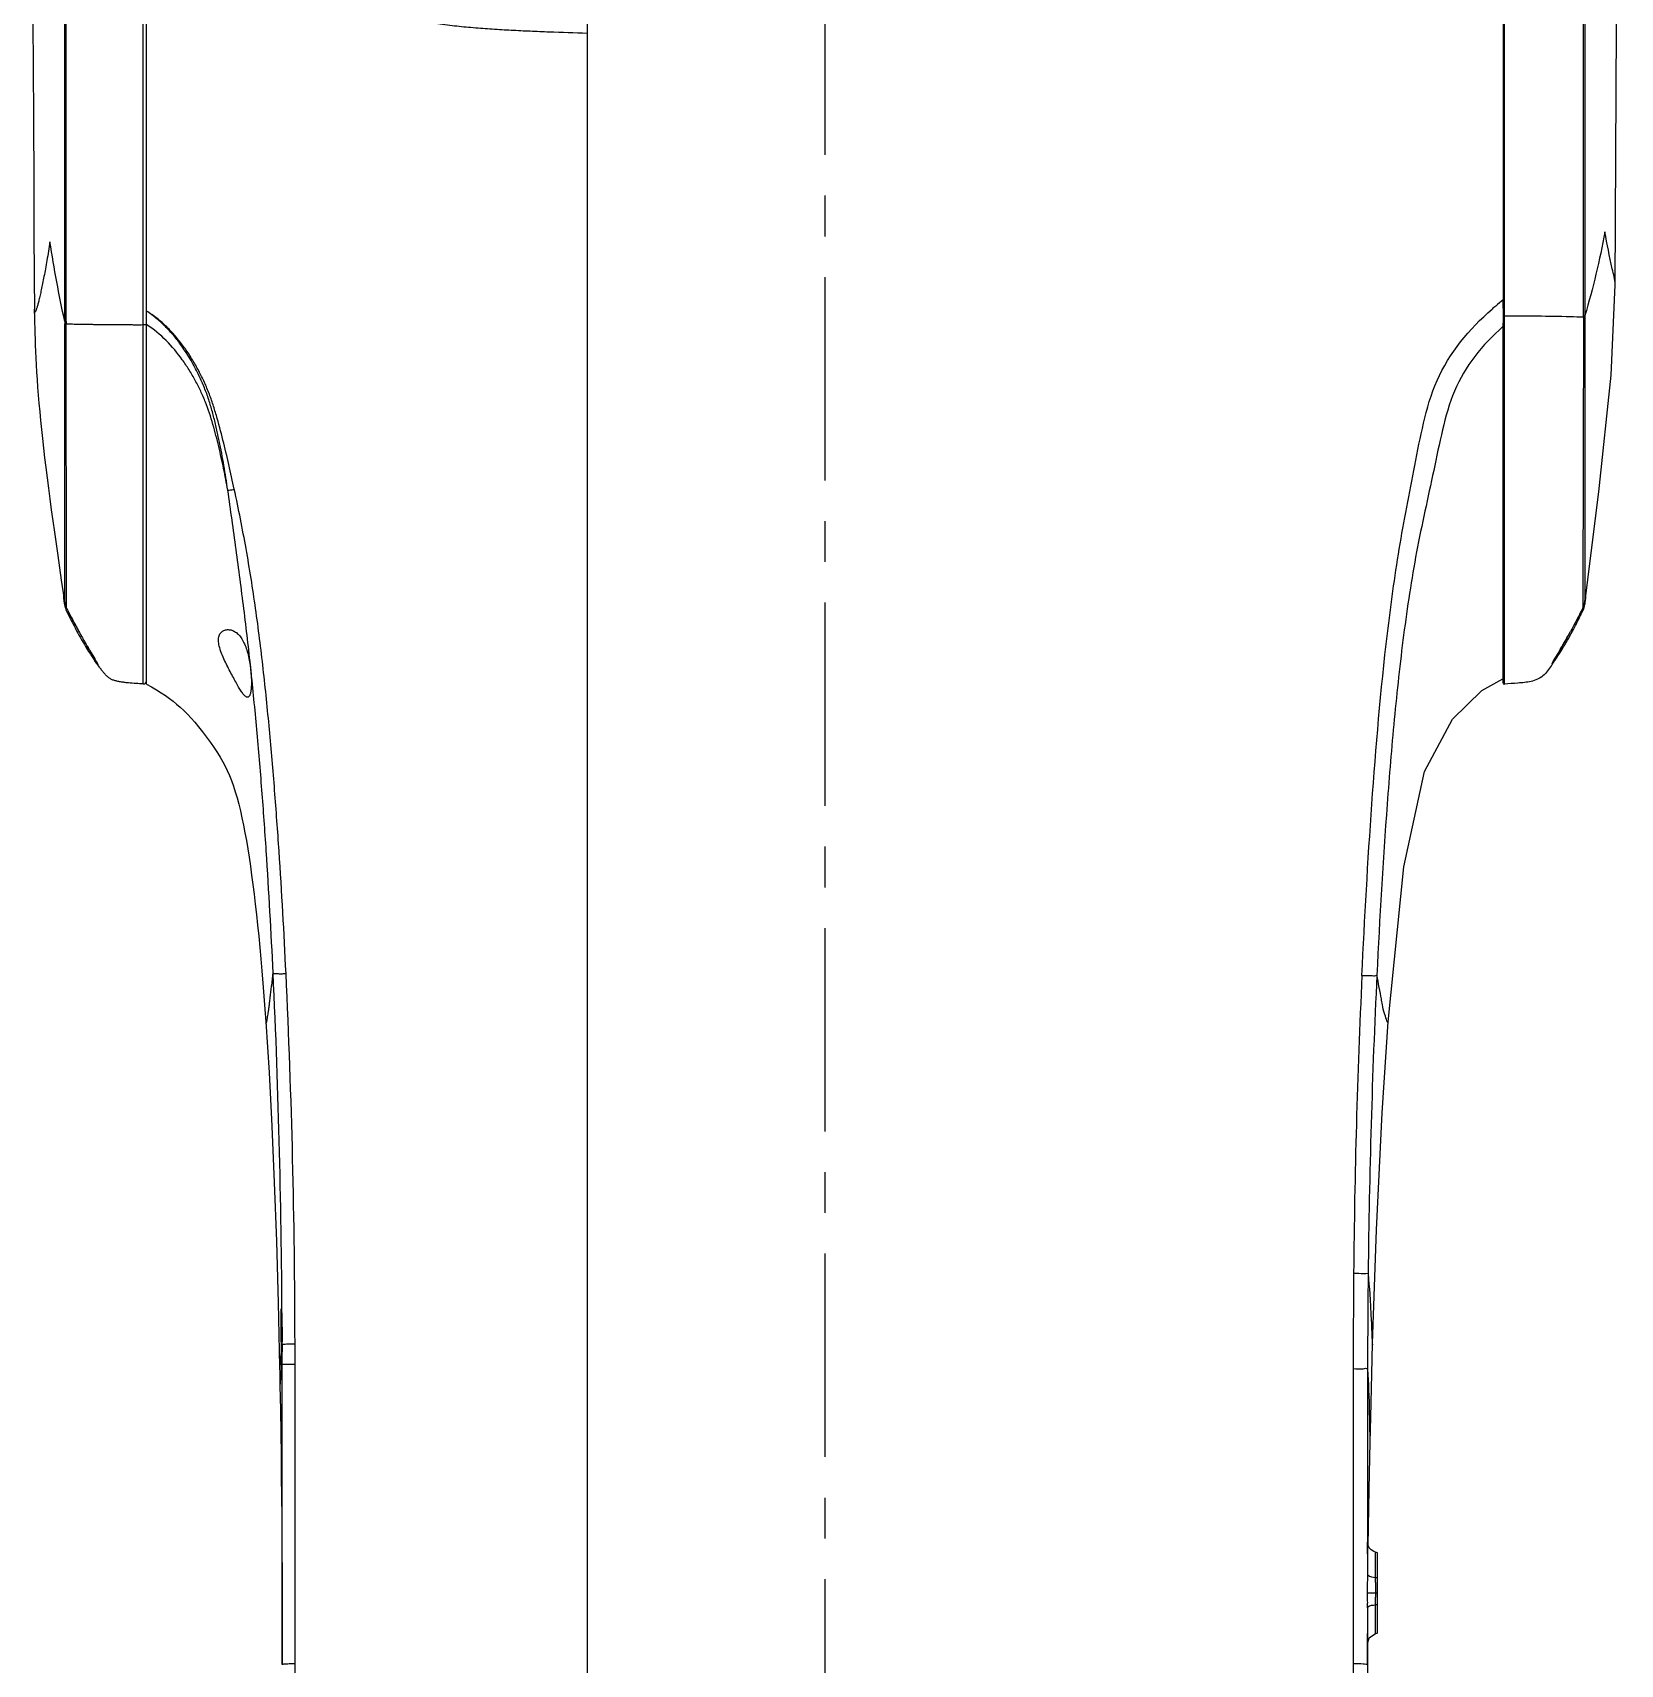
# Model space of a CAD drawing. Header units: millimetres. Extents: x 4086 to 8300, y 123 to 1549.
# Drawn here: x 6706.8 to 6765.4, y 737.1 to 797.2 of the extents above; entities that cross this region are included whole.
import ezdxf

# ---------------------------------------------------------------- set-up
doc = ezdxf.new("R2010")
doc.units = ezdxf.units.MM
doc.linetypes.add('CENTER', pattern=[0.6, 0.375, -0.075, 0.075, -0.075])
doc.layers.add('中心线', color=7, linetype='Continuous')
doc.layers.add('外形图', color=7, linetype='Continuous')

msp = doc.modelspace()

# ---------------------------------------------------------------- linework, layer by layer
at = {"layer": '中心线', "linetype": 'CENTER', "ltscale": 20}
msp.add_line((6736.0291, 872.2393), (6736.0291, 620.0144), dxfattribs=at)
at = {"layer": '外形图'}
for p, q in [((6710.8976, 786.4871), (6710.8976, 844.8563)), ((6711.0291, 773.2315), (6711.0291, 844.8616)), ((6761.0812, 773.2327), (6761.0813, 844.8598)), ((6708.0105, 786.6023), (6708.0108, 820.7431)), ((6764.0486, 820.7932), (6764.0459, 786.8182)), ((6727.2791, 704.6138), (6727.2791, 803.199)), ((6761.0316, 802.0935), (6761.0316, 787.3965)), ((6763.9926, 786.7585), (6763.9946, 799.7382)), ((6708.067, 786.6009), (6708.065, 799.4491)), ((6727.2791, 797.2214), (6727.2775, 797.2215)), ((6727.2791, 704.6115), (6727.2791, 797.2267)), ((6765.1623, 787.9453), (6765.1623, 787.948)), ((6706.8939, 786.8959), (6706.8927, 787.0492)), ((6761.0319, 787.0949), (6761.0317, 787.3963)), ((6708.013, 776.2173), (6708.0104, 786.5117)), ((6708.0793, 776.0202), (6708.0672, 786.5114)), ((6710.8971, 773.239), (6710.8973, 786.4871)), ((6761.0291, 786.4121), (6761.0291, 773.2833)), ((6763.9926, 786.7585), (6763.9772, 776.3276)), ((6764.0472, 786.755), (6764.0432, 776.3571)), ((6764.0471, 786.8182), (6764.0472, 786.755)), ((6707.9475, 776.6014), (6707.9906, 776.2965)), ((6707.9753, 776.4341), (6707.9774, 776.4234)), ((6707.9761, 776.4286), (6707.9765, 776.4269)), ((6707.9765, 776.4269), (6707.977, 776.4245)), ((6707.977, 776.4245), (6707.9776, 776.4214)), ((6707.9776, 776.4214), (6707.9784, 776.4177)), ((6707.9784, 776.4177), (6707.9797, 776.411)), ((6707.9797, 776.411), (6707.9812, 776.4029)), ((6707.9812, 776.4029), (6707.9836, 776.3897)), ((6707.9836, 776.3897), (6707.9873, 776.3693)), ((6707.9873, 776.3693), (6707.9908, 776.3495)), ((6708.0132, 776.1378), (6707.9906, 776.2965)), ((6707.9908, 776.3495), (6707.9981, 776.3069)), ((6707.9981, 776.3069), (6708.0074, 776.2511)), ((6708.0074, 776.2511), (6708.0135, 776.2144)), ((6708.013, 776.2173), (6708.0135, 776.2144)), ((6708.0673, 776.0434), (6708.0819, 776.0147)), ((6708.0793, 776.0203), (6708.0819, 776.0147)), ((6708.0793, 776.0202), (6708.0821, 776.0149)), ((6708.0819, 776.0147), (6708.1316, 775.9213)), ((6763.9771, 776.1694), (6763.977, 776.0444)), ((6763.9772, 776.3276), (6763.9771, 776.1694)), ((6764.0428, 776.2481), (6764.0529, 776.3202)), ((6764.0519, 776.2502), (6764.0431, 776.1768)), ((6764.0432, 776.3571), (6764.0432, 776.2961)), ((6764.0432, 776.2961), (6764.0432, 776.2508)), ((6764.0575, 776.2977), (6764.0519, 776.2502)), ((6764.0616, 776.3327), (6764.0575, 776.2977)), ((6764.067, 776.4142), (6764.0704, 776.4341)), ((6708.1316, 775.9213), (6708.1886, 775.8136)), ((6763.9473, 775.8883), (6763.9768, 775.9491)), ((6763.2765, 774.7384), (6763.3654, 774.895)), ((6763.521, 775.1774), (6763.5213, 775.1773)), ((6708.7843, 774.7214), (6708.8275, 774.6471)), ((6708.8275, 774.6471), (6708.8681, 774.5779)), ((6708.8681, 774.5779), (6708.924, 774.4832)), ((6708.924, 774.4832), (6709.08, 774.2211)), ((6709.08, 774.2211), (6709.1174, 774.158)), ((6762.9548, 774.1889), (6763.0586, 774.3645)), ((6763.0586, 774.3645), (6763.1229, 774.4738)), ((6763.1229, 774.4738), (6763.1955, 774.5981)), ((6763.1955, 774.5981), (6763.2765, 774.7384)), ((6709.1091, 774.1072), (6709.1082, 774.1085)), ((6709.1098, 774.1063), (6709.1091, 774.1072)), ((6709.112, 774.1031), (6709.1097, 774.1063)), ((6709.1174, 774.158), (6709.14, 774.1197)), ((6709.14, 774.1197), (6709.1586, 774.0877)), ((6709.1586, 774.0877), (6709.1691, 774.0695)), ((6709.1691, 774.0695), (6709.1781, 774.0536)), ((6709.1781, 774.0536), (6709.1859, 774.0398)), ((6762.9157, 774.122), (6762.9548, 774.1889)), ((6762.9429, 774.1043), (6762.9465, 774.1094)), ((6760.2486, 773.0021), (6761.0291, 773.4279)), ((6756.7953, 760.7808), (6756.7952, 760.7792)), ((6716.0229, 748.1589), (6716.0223, 748.6128)), ((6716.5001, 748.1664), (6716.4991, 748.9066)), ((6756.192, 747.8058), (6756.2236, 748.9254)), ((6715.9297, 748.0646), (6715.9346, 747.8151)), ((6715.9346, 747.8151), (6715.9429, 747.3753)), ((6716.0188, 748.1065), (6716.0229, 748.1589)), ((6716.0193, 748.1588), (6716.0188, 748.1065)), ((6756.0309, 741.1967), (6756.0304, 740.4396)), ((6756.0371, 741.5756), (6756.0371, 741.5768)), ((6756.0389, 741.5537), (6756.0371, 741.5756)), ((6756.4041, 741.2032), (6756.332, 741.231)), ((6756.4041, 738.2444), (6756.4041, 741.2016)), ((6756.327, 739.722), (6756.0265, 739.7203)), ((6756.4041, 739.722), (6756.327, 739.722)), ((6716.0277, 738.7485), (6716.0288, 738.1889)), ((6756.0298, 739.1803), (6756.0295, 738.488)), ((6756.03, 739.1793), (6756.0299, 738.9556)), ((6756.3293, 738.6743), (6756.3294, 738.8273)), ((6756.3294, 738.8273), (6756.3295, 739.2855)), ((6716.0288, 738.1889), (6716.0295, 737.6597)), ((6716.0292, 737.0939), (6716.0291, 738.5153)), ((6756.0297, 738.4193), (6756.03, 737.8478)), ((6756.03, 737.8478), (6756.0306, 738.2112)), ((6756.0306, 738.2112), (6756.0307, 738.2334)), ((6756.3294, 738.2949), (6756.3293, 738.6743)), ((6756.3294, 738.2149), (6756.3294, 738.2949)), ((6756.4041, 738.2431), (6756.3294, 738.2148)), ((6716.0291, 737.9915), (6716.0291, 737.9488)), ((6716.0291, 737.9488), (6716.0292, 737.6557)), ((6716.0292, 737.6557), (6716.0292, 737.2347)), ((6756.0301, 737.0939), (6756.0333, 737.8476)), ((6716.0292, 737.2347), (6716.0292, 737.0939)), ((6716.5083, 705.0112), (6716.5074, 737.124)), ((6756.0301, 737.0939), (6756.0301, 705.6723))]:
    msp.add_line(p, q, dxfattribs=at)
for points in [[(6765.1624, 787.9452), (6765.2679, 807.0314), (6765.3563, 822.8847)], [(6706.8269, 798.7373), (6706.8413, 796.1742), (6706.8541, 793.9085), (6706.8657, 791.8593), (6706.8764, 789.9548), (6706.8863, 788.1943), (6706.8927, 787.0492)], [(6764.0576, 776.298), (6764.5618, 780.3248), (6765.0162, 784.6266), (6765.1623, 787.948)], [(6706.8939, 786.8959), (6706.8959, 786.7261), (6706.8989, 786.5462), (6706.9029, 786.3561), (6706.9082, 786.156), (6706.9148, 785.9458), (6706.9229, 785.7253), (6706.9327, 785.4942), (6706.9444, 785.2519), (6706.9581, 784.9987), (6706.9739, 784.7349), (6706.9919, 784.4613), (6707.0122, 784.1783), (6707.035, 783.8859), (6707.0602, 783.5842), (6707.088, 783.2731), (6707.1185, 782.9526), (6707.1517, 782.6228), (6707.1876, 782.2838), (6707.2262, 781.9359), (6707.2675, 781.579), (6707.3116, 781.2133), (6707.3583, 780.8388), (6707.4076, 780.4555), (6707.4594, 780.0633), (6707.5136, 779.6622), (6707.5702, 779.2522), (6707.6289, 778.8332), (6707.6896, 778.4051), (6707.7521, 777.9679)], [(6707.7521, 777.9679), (6707.8813, 777.0662), (6707.9475, 776.6014)], [(6707.9758, 776.4297), (6707.9759, 776.4295), (6707.976, 776.4292), (6707.9761, 776.4286)], [(6708.0132, 776.1378), (6708.0192, 776.1019), (6708.0278, 776.0637), (6708.0385, 776.0258), (6708.0512, 775.9885), (6708.066, 775.9519), (6708.08, 775.9218)], [(6708.0135, 776.2144), (6708.0193, 776.1836), (6708.0281, 776.1481), (6708.0391, 776.1127), (6708.0522, 776.0777), (6708.0673, 776.0434)], [(6764.0529, 776.3202), (6764.0612, 776.3768), (6764.0644, 776.3979), (6764.067, 776.4142)], [(6708.08, 775.9218), (6708.1039, 775.8732), (6708.1598, 775.7602)], [(6708.1598, 775.7602), (6708.1895, 775.7006), (6708.2203, 775.6391), (6708.2522, 775.5759), (6708.2851, 775.5112), (6708.3189, 775.4451), (6708.3535, 775.378), (6708.389, 775.3099), (6708.4253, 775.2411), (6708.4591, 775.1777)], [(6708.1886, 775.8136), (6708.2499, 775.6971), (6708.2822, 775.636), (6708.3494, 775.5087)], [(6708.3494, 775.5087), (6708.3842, 775.4431), (6708.4198, 775.3763), (6708.4561, 775.3086), (6708.4931, 775.2403), (6708.5276, 775.1769)], [(6708.4591, 775.1777), (6708.4952, 775.1108), (6708.5351, 775.0381), (6708.5753, 774.9657), (6708.6158, 774.894), (6708.6564, 774.8233), (6708.6968, 774.754), (6708.7369, 774.6865), (6708.7763, 774.6209), (6708.815, 774.5577), (6708.8525, 774.4971), (6708.8889, 774.4394), (6708.9238, 774.3846), (6708.9573, 774.3328), (6708.9891, 774.2842), (6709.0191, 774.2389), (6709.0473, 774.197), (6709.0735, 774.1585), (6709.0976, 774.1236), (6709.1097, 774.1063)], [(6708.5276, 775.1769), (6708.5536, 775.1295), (6708.5822, 775.0776), (6708.6101, 775.0275), (6708.6372, 774.979), (6708.6636, 774.9322), (6708.6892, 774.887), (6708.7141, 774.8433), (6708.7382, 774.8012), (6708.7843, 774.7214)], [(6763.3654, 774.895), (6763.4607, 775.0664), (6763.5213, 775.1773)], [(6709.1859, 774.0398), (6709.1924, 774.028), (6709.1952, 774.0228), (6709.1977, 774.0181), (6709.2, 774.0138), (6709.2021, 774.0099), (6709.2038, 774.0065), (6709.2054, 774.0034), (6709.2067, 774.0008), (6709.2077, 773.9987), (6709.2086, 773.9969), (6709.2092, 773.9956), (6709.2095, 773.9948), (6709.2096, 773.9946)], [(6762.8465, 773.9976), (6762.8457, 773.9954), (6762.8493, 774.003), (6762.8629, 774.0289), (6762.8851, 774.0688), (6762.9157, 774.122)], [(6711.0291, 773.2315), (6711.2114, 773.128), (6711.3951, 773.0197), (6711.5681, 772.9126), (6711.728, 772.8073), (6711.8737, 772.7045), (6712.0072, 772.6031), (6712.1357, 772.4983), (6712.2642, 772.3863), (6712.3955, 772.2639), (6712.5309, 772.1291), (6712.6687, 771.9823), (6712.8072, 771.8245), (6712.947, 771.6552), (6713.0903, 771.4723), (6713.2388, 771.2755), (6713.3857, 771.0748), (6713.5201, 770.8827), (6713.6387, 770.7031), (6713.7432, 770.534), (6713.8363, 770.3718), (6713.9219, 770.2104), (6714.0032, 770.0426), (6714.0817, 769.8642), (6714.157, 769.6743), (6714.2288, 769.4732), (6714.2971, 769.2611), (6714.3624, 769.0377), (6714.4249, 768.8029), (6714.485, 768.5567), (6714.5428, 768.2993), (6714.5986, 768.031), (6714.6526, 767.7517), (6714.7051, 767.461), (6714.756, 767.1596), (6714.8056, 766.8475), (6714.8538, 766.5245), (6714.901, 766.19), (6714.9471, 765.8443), (6714.992, 765.4876), (6715.0359, 765.1196), (6715.0789, 764.7398), (6715.1209, 764.3479), (6715.162, 763.9439), (6715.2022, 763.5278), (6715.2416, 763.0989), (6715.28, 762.6568), (6715.3177, 762.2012), (6715.3544, 761.732), (6715.3904, 761.249), (6715.4236, 760.7792)], [(6756.7953, 760.7806), (6757.3749, 766.4994), (6758.1307, 770.0147), (6759.1739, 771.9371), (6760.2486, 773.0021)], [(6715.4236, 760.7792), (6715.542, 758.9106), (6715.6455, 756.9369), (6715.7343, 754.8643), (6715.8106, 752.6934), (6715.8758, 750.4249), (6715.9297, 748.0646)], [(6756.2236, 748.9256), (6756.37, 753.1105), (6756.5777, 757.4279), (6756.7952, 760.7792)], [(6756.1312, 745.2892), (6756.1517, 746.2058), (6756.192, 747.8058)], [(6715.9429, 747.3753), (6715.9585, 746.483), (6715.9718, 745.624), (6715.9831, 744.8025), (6715.9927, 744.0161), (6716.0007, 743.2628), (6716.0074, 742.5402), (6716.0129, 741.8462), (6716.0174, 741.179), (6716.021, 740.5372), (6716.0239, 739.9195), (6716.0261, 739.3239), (6716.0277, 738.7485)], [(6756.0651, 741.4597), (6756.0971, 743.55), (6756.1312, 745.2891)], [(6756.332, 741.2309), (6756.2696, 741.2502), (6756.1698, 741.3106), (6756.0977, 741.3917), (6756.0549, 741.4809), (6756.0389, 741.5537)], [(6756.03, 737.8476), (6756.1015, 738.0678), (6756.2889, 738.204), (6756.3294, 738.2147)]]:
    msp.add_lwpolyline(points, dxfattribs=at)
for centre, radius, start, end in [((6768.6542, 777.8625), 12.2058, 130.299801, 131.111783), ((6769.2428, 777.1649), 13.1186, 128.748436, 130.289622), ((6802.413, 787.1472), 41.3811, 180.072404, 180.485202), ((6740.4595, 786.5245), 32.4491, 179.862588, 180.022655), ((6741.7106, 786.6136), 33.6436, 180.021566, 180.174113), ((6750.4649, 786.4881), 10.5709, 359.594385, 0.287192), ((6708.8644, 776.5276), 0.8969, 186.054928, 186.726542), ((6708.6032, 776.311), 0.5975, 189.016613, 189.292959), ((6799.6525, 757.2189), 40.3378, 152.180079, 152.577042), ((6748.957, 782.9449), 16.5658, 332.040828, 333.135982), ((6742.2861, 786.3276), 24.0453, 333.128249, 333.823877), ((6733.4472, 790.6848), 33.8998, 333.804951, 334.120595), ((6742.7931, 786.4566), 23.598, 329.637675, 331.446793), ((6752.7882, 780.9124), 12.2288, 328.487248, 332.036407), ((6708.585, 773.6678), 0.7067, 27.038956, 27.586842), ((6750.8694, 782.5465), 14.7324, 324.173494, 324.641594), ((6753.3949, 780.754), 11.6354, 324.643785, 325.174751), ((6710.9041, 773.3638), 0.125, 266.818159, 0), ((6761.0791, 773.2827), 0.05, 180, 272.48801), ((6415.5782, 748.5071), 300.444, 0.166448, 2.684556), ((6418.1946, 748.4904), 298.3048, 0.079944, 2.703591), ((7051.0989, 748.7529), 295.5885, 177.336849, 179.465239), ((7056.9857, 748.1944), 300.946, 177.274037, 179.368742), ((7222.9747, 747.6038), 467.4678, 179.52101, 179.951764), ((7213.8575, 747.0347), 457.8214, 179.439912, 179.880569), ((6845.736, 750.1513), 129.7553, 180.514177, 180.709426), ((6707.1312, 748.986), 8.8955, 359.455913, 0.005407), ((6644.3654, 748.8546), 71.6573, 359.443624, 359.806663), ((7075.411, 740.079), 319.3808, 179.804944, 179.935305), ((6781.8743, 739.8082), 25.8479, 179.643863, 180.194859), ((6785.8674, 739.7895), 29.5405, 179.742862, 180.130859), ((6840.8895, 739.405), 84.5639, 179.51861, 179.64968), ((6683.3336, 740.6148), 72.9967, 359.608084, 359.752319), ((6732.4097, 739.178), 23.6203, 0.277022, 0.430181), ((6761.9556, 739.5861), 5.6279, 178.721219, 180.139528), ((6734.32, 739.1866), 21.71, 359.981393, 0.278865)]:
    msp.add_arc(centre, radius, start, end, dxfattribs=at)
for points, knots in [([(6727.2694, 797.2217), (6726.8025, 797.2341), (6726.1024, 797.2588), (6725.1692, 797.2968), (6724.4695, 797.33), (6723.7703, 797.3711), (6723.0719, 797.4226), (6722.3749, 797.4896), (6721.796, 797.5641), (6721.3365, 797.6458), (6720.9951, 797.7235), (6720.6595, 797.8239), (6720.2247, 797.9935), (6719.71, 798.2729), (6718.9692, 798.8426), (6718.3567, 799.5585), (6717.8613, 800.3482), (6717.4316, 801.1771), (6717.0047, 802.2653), (6716.6282, 803.6142), (6716.3437, 804.9848), (6716.1184, 806.3659), (6715.9692, 807.5222), (6715.868, 808.4492), (6715.7765, 809.3771), (6715.6811, 810.5385), (6715.6299, 811.4693), (6715.6079, 811.9348)], [0, 0, 0, 0, 0.0625895, 0.0938808, 0.1251691, 0.1564541, 0.1877355, 0.2190127, 0.2502844, 0.2659192, 0.2815518, 0.2971817, 0.3128094, 0.344036, 0.3752663, 0.4376388, 0.4688875, 0.5001399, 0.5626218, 0.6251204, 0.6876233, 0.7501205, 0.812608, 0.8438483, 0.8750854, 0.9375489, 1, 1, 1, 1]), ([(6765.1623, 787.948), (6765.1602, 788.1507), (6764.9859, 788.7995), (6764.8737, 789.4497), (6764.7826, 789.9012)], [0, 0, 0, 0, 0.3055547, 1, 1, 1, 1]), ([(6707.4639, 789.5368), (6707.4289, 789.3081), (6707.3751, 788.9767), (6707.2997, 788.5515), (6707.2467, 788.2683), (6707.1958, 788.0107), (6707.1476, 787.7794), (6707.1026, 787.5755), (6707.0612, 787.3996), (6707.0287, 787.271), (6707.0046, 787.1826), (6706.9887, 787.1273), (6706.9739, 787.0794), (6706.9604, 787.0389), (6706.9481, 787.0059), (6706.9371, 786.9804), (6706.9285, 786.964), (6706.9218, 786.9548), (6706.9172, 786.9497), (6706.9096, 786.9459), (6706.9038, 786.9522), (6706.9011, 786.9586), (6706.8978, 786.9696), (6706.8952, 786.9881), (6706.8932, 787.016), (6706.8928, 787.0372), (6706.8928, 787.049)], [0, 0, 0, 0, 0.2512915, 0.3645706, 0.4690144, 0.5642262, 0.6498422, 0.7255409, 0.7910347, 0.8460793, 0.8696197, 0.8904779, 0.9086362, 0.9240852, 0.9368228, 0.9468571, 0.9542273, 0.9569499, 0.9590734, 0.961885, 0.9647256, 0.966874, 0.9696249, 0.9770607, 0.9871724, 1, 1, 1, 1]), ([(6708.0105, 786.6023), (6707.904, 787.089), (6707.7091, 788.0651), (6707.5411, 789.046), (6707.4639, 789.5368)], [0, 0, 0, 0, 0.5006913, 1, 1, 1, 1]), ([(6714.0211, 780.3814), (6713.9757, 780.6841), (6713.8803, 781.2905), (6713.7411, 782.0465), (6713.6101, 782.65), (6713.4998, 783.1024), (6713.3739, 783.5521), (6713.2278, 783.9974), (6713.0466, 784.4309), (6712.7721, 784.995), (6712.4479, 785.5348), (6712.0698, 786.0367), (6711.7563, 786.3891), (6711.4108, 786.7102), (6711.1592, 786.899), (6711.0291, 786.9867)], [0, 0, 0, 0, 0.1228866, 0.2464668, 0.3085638, 0.3708688, 0.4333743, 0.4960593, 0.558907, 0.6218656, 0.7478705, 0.8109217, 0.8739625, 0.9369864, 1, 1, 1, 1]), ([(6714.2617, 780.4159), (6714.1965, 780.7191), (6714.062, 781.3254), (6713.8463, 782.2334), (6713.6475, 782.9878), (6713.4631, 783.5863), (6713.303, 784.0299), (6713.1128, 784.4626), (6712.899, 784.8849), (6712.6596, 785.2938), (6712.3938, 785.6864), (6712.0997, 786.0583), (6711.7757, 786.4046), (6711.4202, 786.7186), (6711.1621, 786.9015), (6711.0291, 786.9864)], [0, 0, 0, 0, 0.1235795, 0.2474644, 0.371883, 0.4343414, 0.4969587, 0.5597139, 0.6225632, 0.6854657, 0.7483892, 0.8113119, 0.8742225, 0.9371165, 1, 1, 1, 1]), ([(6755.8296, 762.4861), (6755.927, 764.5948), (6756.1684, 768.8027), (6756.6066, 774.0508), (6757.1792, 778.2123), (6757.6776, 780.7903), (6758.0857, 782.873), (6758.6753, 784.9956), (6759.7929, 786.3294), (6760.6286, 787.0588)], [0, 0, 0, 0, 0.2484133, 0.4959874, 0.6194512, 0.7425757, 0.8047772, 0.8694801, 1, 1, 1, 1]), ([(6708.0104, 786.5117), (6708.0139, 786.5116), (6708.0328, 786.5115), (6708.0517, 786.5114), (6708.0672, 786.5114)], [0, 0, 0, 0, 0.1845875, 1, 1, 1, 1]), ([(6708.0105, 786.6029), (6708.0182, 786.6017), (6708.0372, 786.6013), (6708.056, 786.6011), (6708.067, 786.6009)], [0, 0, 0, 0, 0.4145251, 1, 1, 1, 1]), ([(6708.0672, 786.5114), (6708.1049, 786.5184), (6708.1835, 786.52), (6708.301, 786.5065), (6708.4233, 786.5024), (6708.5501, 786.5035), (6708.6825, 786.5011), (6708.8208, 786.4985), (6708.965, 786.4967), (6709.1144, 786.4949), (6709.2692, 786.4928), (6709.4358, 786.4907), (6709.6287, 786.4894), (6709.8113, 786.4876), (6709.9759, 786.4873), (6710.1067, 786.489), (6710.238, 786.4908), (6710.3696, 786.4906), (6710.5017, 786.4852), (6710.6773, 786.4735), (6710.8108, 786.4731), (6710.8976, 786.4871)], [0, 0, 0, 0, 0.0406537, 0.0824179, 0.1254048, 0.1700823, 0.2168531, 0.2656911, 0.3166091, 0.3696689, 0.4239165, 0.4806397, 0.5461649, 0.6282988, 0.6741438, 0.7205249, 0.7668625, 0.8132838, 0.8599555, 0.9068399, 1, 1, 1, 1]), ([(6710.8973, 786.4871), (6710.9057, 786.4871), (6710.9223, 786.4871), (6710.9466, 786.4871), (6710.969, 786.4872), (6710.9888, 786.4874), (6711.0033, 786.4875), (6711.0129, 786.4876), (6711.0185, 786.4877), (6711.0228, 786.4879), (6711.0263, 786.4878), (6711.0277, 786.4882), (6711.0291, 786.488), (6711.0291, 786.4882)], [0, 0, 0, 0, 0.1920929, 0.3784098, 0.5512875, 0.7036158, 0.8291304, 0.8801707, 0.9226711, 0.9561944, 0.9803971, 0.9950357, 1, 1, 1, 1]), ([(6714.0211, 780.3814), (6713.9722, 780.6472), (6713.8685, 781.1837), (6713.6913, 781.9933), (6713.4807, 782.8139), (6713.26, 783.4984), (6713.0251, 784.0333), (6712.8248, 784.4305), (6712.5996, 784.8194), (6712.2629, 785.3247), (6711.7699, 785.9188), (6711.2906, 786.3175), (6711.0291, 786.487)], [0, 0, 0, 0, 0.115949, 0.2343789, 0.3554874, 0.4793436, 0.5423108, 0.6059127, 0.6701281, 0.734947, 0.8662794, 1, 1, 1, 1]), ([(6761.0291, 786.4121), (6760.6524, 786.0761), (6759.9481, 785.3611), (6759.1765, 784.0545), (6758.7834, 782.5951), (6758.3756, 780.6068), (6757.8058, 778.1023), (6757.344, 775.037), (6757.0091, 771.9325), (6756.6623, 767.7547), (6756.481, 764.6092), (6756.3803, 762.5071)], [0, 0, 0, 0, 0.0611446, 0.1207627, 0.181385, 0.2431831, 0.3668923, 0.4922478, 0.6184197, 0.7450837, 1, 1, 1, 1]), ([(6761.0813, 786.7976), (6761.0662, 786.7976), (6761.0646, 786.8024), (6761.0325, 786.7966), (6761.0334, 786.7966)], [0, 0, 0, 0, 0.943574, 1, 1, 1, 1]), ([(6763.9926, 786.7585), (6763.83, 786.7635), (6762.8599, 786.792), (6761.8892, 786.7971), (6761.0812, 786.7976)], [0, 0, 0, 0, 0.167573, 1, 1, 1, 1]), ([(6763.9926, 786.7585), (6764.0033, 786.758), (6764.0215, 786.7571), (6764.0397, 786.7558), (6764.0472, 786.755)], [0, 0, 0, 0, 0.5845528, 1, 1, 1, 1]), ([(6763.9927, 786.8202), (6764.0033, 786.8199), (6764.0214, 786.8193), (6764.0396, 786.8185), (6764.0471, 786.818)], [0, 0, 0, 0, 0.5841807, 1, 1, 1, 1]), ([(6714.0211, 780.3814), (6714.0397, 780.3829), (6714.1204, 780.3908), (6714.2005, 780.4038), (6714.2617, 780.4159)], [0, 0, 0, 0, 0.2309095, 1, 1, 1, 1]), ([(6715.6925, 762.579), (6715.6212, 764.0818), (6715.4962, 766.3323), (6715.2835, 769.3261), (6715.0969, 771.5613), (6714.8779, 773.7876), (6714.6629, 775.6344), (6714.4737, 777.1035), (6714.3266, 778.1988), (6714.177, 779.2911), (6714.0746, 780.0182), (6714.0211, 780.3814)], [0, 0, 0, 0, 0.2523018, 0.3779592, 0.5033354, 0.6284442, 0.7530975, 0.8151125, 0.8768619, 0.9384215, 1, 1, 1, 1]), ([(6716.1673, 762.5611), (6716.0954, 764.0656), (6715.969, 766.3189), (6715.7531, 769.3172), (6715.5628, 771.5577), (6715.3358, 773.7921), (6715.0588, 776.0175), (6714.7088, 778.2277), (6714.418, 779.6889), (6714.2617, 780.4159)], [0, 0, 0, 0, 0.2513713, 0.3766225, 0.5016766, 0.6266206, 0.751425, 0.8759019, 1, 1, 1, 1]), ([(6707.9725, 776.433), (6707.972, 776.4377), (6707.9702, 776.4563), (6707.9743, 776.4386), (6707.9753, 776.4341)], [0, 0, 0, 0, 0.5120628, 1, 1, 1, 1]), ([(6707.9906, 776.2965), (6707.9886, 776.3102), (6707.9828, 776.3522), (6707.977, 776.3942), (6707.9736, 776.4226)], [0, 0, 0, 0, 0.3262819, 1, 1, 1, 1]), ([(6707.9774, 776.4234), (6707.9825, 776.3975), (6707.9946, 776.3289), (6708.0061, 776.2601), (6708.013, 776.2173)], [0, 0, 0, 0, 0.3782681, 1, 1, 1, 1]), ([(6708.0132, 776.1378), (6708.0147, 776.1271), (6708.0235, 776.1054), (6708.0404, 776.0896), (6708.0501, 776.0831)], [0, 0, 0, 0, 0.4803209, 1, 1, 1, 1]), ([(6708.0135, 776.2145), (6708.016, 776.199), (6708.0298, 776.1318), (6708.0548, 776.067), (6708.0793, 776.0203)], [0, 0, 0, 0, 0.2298471, 1, 1, 1, 1]), ([(6708.0821, 776.0149), (6708.1524, 775.8836), (6708.2992, 775.6033), (6708.4477, 775.3239), (6708.528, 775.177)], [0, 0, 0, 0, 0.4708067, 1, 1, 1, 1]), ([(6763.977, 776.0444), (6763.9892, 776.0679), (6764.011, 776.1127), (6764.0271, 776.1606), (6764.0302, 776.1837)], [0, 0, 0, 0, 0.532356, 1, 1, 1, 1]), ([(6764.0223, 776.1323), (6764.028, 776.1388), (6764.0373, 776.1528), (6764.0422, 776.1689), (6764.0431, 776.1767)], [0, 0, 0, 0, 0.5233806, 1, 1, 1, 1]), ([(6764.0302, 776.1017), (6764.0314, 776.112), (6764.0322, 776.1317), (6764.028, 776.1513), (6764.0244, 776.1599)], [0, 0, 0, 0, 0.5267262, 1, 1, 1, 1]), ([(6764.0302, 776.1837), (6764.0314, 776.1927), (6764.0324, 776.2099), (6764.0282, 776.2269), (6764.0246, 776.234)], [0, 0, 0, 0, 0.5334223, 1, 1, 1, 1]), ([(6764.0432, 776.2512), (6764.0461, 776.2719), (6764.0547, 776.3329), (6764.0633, 776.3939), (6764.0701, 776.434)], [0, 0, 0, 0, 0.3396157, 1, 1, 1, 1]), ([(6764.0739, 776.4478), (6764.0734, 776.4354), (6764.0687, 776.3971), (6764.0647, 776.3587), (6764.0616, 776.3327)], [0, 0, 0, 0, 0.321202, 1, 1, 1, 1]), ([(6764.0701, 776.434), (6764.071, 776.4391), (6764.0697, 776.4543), (6764.0739, 776.4484), (6764.0739, 776.4478)], [0, 0, 0, 0, 0.9022324, 1, 1, 1, 1]), ([(6708.08, 775.9218), (6708.0848, 775.912), (6708.1064, 775.8952), (6708.1321, 775.8932), (6708.1462, 775.8938)], [0, 0, 0, 0, 0.43546, 1, 1, 1, 1]), ([(6763.9768, 775.9491), (6763.9725, 775.9396), (6763.9516, 775.9237), (6763.9279, 775.9197), (6763.9146, 775.919)], [0, 0, 0, 0, 0.4407343, 1, 1, 1, 1]), ([(6708.528, 775.177), (6708.5975, 775.0498), (6708.7337, 774.8069), (6708.9045, 774.5163), (6709.0288, 774.308), (6709.1054, 774.1798), (6709.1652, 774.0781), (6709.1987, 774.0194), (6709.2114, 773.9951)], [0, 0, 0, 0, 0.3184092, 0.6118863, 0.7406053, 0.8515894, 0.9397827, 1, 1, 1, 1]), ([(6713.9617, 773.9868), (6713.9235, 774.0653), (6713.8504, 774.2209), (6713.7562, 774.4524), (6713.6992, 774.6427), (6713.6771, 774.7871), (6713.6733, 774.9098), (6713.6954, 775.0222), (6713.7475, 775.1106), (6713.8094, 775.1766), (6713.9078, 775.2302), (6713.9953, 775.2419), (6714.0386, 775.2412)], [0, 0, 0, 0, 0.1725969, 0.339753, 0.494184, 0.5640497, 0.6278356, 0.7367714, 0.7843244, 0.8290402, 0.9144447, 1, 1, 1, 1]), ([(6714.0386, 775.2412), (6714.0841, 775.2404), (6714.1789, 775.2233), (6714.3135, 775.1553), (6714.4387, 775.0448), (6714.5502, 774.8938), (6714.6464, 774.7059), (6714.7266, 774.4866), (6714.7907, 774.2437), (6714.8226, 774.0739), (6714.8363, 773.9868)], [0, 0, 0, 0, 0.0856063, 0.177721, 0.2801693, 0.396467, 0.5284583, 0.6755189, 0.834469, 1, 1, 1, 1]), ([(6763.5367, 775.2071), (6763.5442, 775.2031), (6763.5572, 775.1961), (6763.5702, 775.189), (6763.5757, 775.1859)], [0, 0, 0, 0, 0.5742286, 1, 1, 1, 1]), ([(6763.5757, 775.1859), (6763.5792, 775.184), (6763.5802, 775.1831), (6763.5904, 775.178), (6763.5892, 775.1782)], [0, 0, 0, 0, 0.7718621, 1, 1, 1, 1]), ([(6763.1545, 774.5286), (6763.1283, 774.4837), (6763.0404, 774.3339), (6762.9508, 774.185), (6762.8903, 774.0793)], [0, 0, 0, 0, 0.2990753, 1, 1, 1, 1]), ([(6762.9465, 774.1094), (6762.9657, 774.137), (6763.0577, 774.2721), (6763.1456, 774.4099), (6763.2135, 774.5205)], [0, 0, 0, 0, 0.2058641, 1, 1, 1, 1]), ([(6710.8971, 773.239), (6710.8131, 773.2436), (6710.6323, 773.256), (6710.4021, 773.2723), (6710.2086, 773.2925), (6710.0677, 773.312), (6709.9364, 773.337), (6709.8161, 773.37), (6709.7062, 773.4175), (6709.6066, 773.4856), (6709.5158, 773.5723), (6709.43, 773.6716), (6709.3478, 773.7783), (6709.2402, 773.9231), (6709.1613, 774.0328), (6709.1098, 774.1063)], [0, 0, 0, 0, 0.1187445, 0.2557534, 0.3255706, 0.3931732, 0.4563614, 0.5140967, 0.5688071, 0.6243786, 0.6833914, 0.7454884, 0.8093621, 0.8734072, 1, 1, 1, 1]), ([(6709.2145, 773.9891), (6709.2164, 773.9853), (6709.2198, 773.9786), (6709.2238, 773.9697), (6709.2261, 773.9638), (6709.227, 773.9603), (6709.2272, 773.9586), (6709.227, 773.9574), (6709.2259, 773.957), (6709.2247, 773.9575), (6709.2222, 773.959), (6709.2182, 773.9628), (6709.2122, 773.9692), (6709.2047, 773.978), (6709.1955, 773.9893), (6709.1849, 774.0029), (6709.1678, 774.0255), (6709.1432, 774.059), (6709.1229, 774.0875), (6709.112, 774.1031)], [0, 0, 0, 0, 0.0577152, 0.1021035, 0.1330559, 0.143554, 0.150885, 0.1555101, 0.1591383, 0.1645316, 0.1728426, 0.1991514, 0.2387077, 0.2914518, 0.3571292, 0.4353798, 0.5258189, 0.7414073, 1, 1, 1, 1]), ([(6714.7475, 772.7449), (6714.724, 772.7445), (6714.6855, 772.7643), (6714.6415, 772.8034), (6714.5839, 772.8675), (6714.5082, 772.9753), (6714.4123, 773.1327), (6714.3072, 773.3198), (6714.1532, 773.6064), (6714.0372, 773.8313), (6713.9617, 773.9868)], [0, 0, 0, 0, 0.0473074, 0.0801013, 0.119837, 0.2199017, 0.3450083, 0.4907047, 0.6518746, 1, 1, 1, 1]), ([(6714.8363, 773.9868), (6714.849, 773.9066), (6714.8694, 773.7486), (6714.8877, 773.518), (6714.8938, 773.305), (6714.8884, 773.1183), (6714.8742, 772.9828), (6714.8557, 772.8934), (6714.8402, 772.8414), (6714.8219, 772.8), (6714.8008, 772.7694), (6714.7758, 772.7496), (6714.7566, 772.745), (6714.7475, 772.7449)], [0, 0, 0, 0, 0.1882804, 0.369303, 0.5360192, 0.6820299, 0.8021611, 0.8514434, 0.8932848, 0.927864, 0.9558765, 0.9789355, 1, 1, 1, 1]), ([(6762.8144, 773.9232), (6762.718, 773.7896), (6762.5408, 773.5015), (6762.0635, 773.3025), (6761.5739, 773.2713), (6761.2457, 773.2399), (6761.0812, 773.2327)], [0, 0, 0, 0, 0.2509688, 0.498202, 0.7490814, 1, 1, 1, 1]), ([(6762.8903, 774.0793), (6762.8686, 774.0415), (6762.7875, 773.9218), (6762.8554, 773.9845), (6762.8655, 773.9976)], [0, 0, 0, 0, 0.7252206, 1, 1, 1, 1]), ([(6762.8655, 773.9976), (6762.8772, 774.0126), (6762.9033, 774.0479), (6762.9287, 774.0838), (6762.9429, 774.1042)], [0, 0, 0, 0, 0.4330535, 1, 1, 1, 1]), ([(6715.4236, 760.7792), (6715.4244, 760.768), (6715.4256, 760.7535), (6715.4291, 760.7383), (6715.4313, 760.7337), (6715.4329, 760.7318), (6715.435, 760.7313), (6715.4371, 760.7325), (6715.4389, 760.7347), (6715.442, 760.7399), (6715.4458, 760.7495), (6715.4506, 760.7648), (6715.4558, 760.7849), (6715.4615, 760.81), (6715.4677, 760.8399), (6715.4772, 760.8895), (6715.4899, 760.9637), (6715.5062, 761.0675), (6715.5242, 761.1906), (6715.5438, 761.333), (6715.5651, 761.4945), (6715.597, 761.7478), (6715.6403, 762.1113), (6715.6744, 762.4149), (6715.6925, 762.579)], [0, 0, 0, 0, 0.017564, 0.0226255, 0.0242896, 0.0254657, 0.0263738, 0.0274197, 0.0289002, 0.0309296, 0.0367776, 0.045098, 0.05593, 0.0692992, 0.0852152, 0.1036781, 0.1482454, 0.2029825, 0.2678374, 0.3427475, 0.4276549, 0.5225084, 0.741818, 1, 1, 1, 1]), ([(6715.6924, 762.5804), (6715.6936, 762.5785), (6715.6984, 762.5752), (6715.7136, 762.5708), (6715.7421, 762.5657), (6715.7871, 762.5615), (6715.8453, 762.5583), (6715.9149, 762.5566), (6715.9936, 762.5564), (6716.0788, 762.5578), (6716.1374, 762.5598), (6716.1673, 762.5611)], [0, 0, 0, 0, 0.0141237, 0.034686, 0.0995314, 0.1949702, 0.3182382, 0.4654425, 0.6318248, 0.8119706, 1, 1, 1, 1]), ([(6755.8296, 762.4872), (6755.9536, 762.4818), (6756.1245, 762.5), (6756.3346, 762.4682), (6756.3803, 762.5071)], [0, 0, 0, 0, 0.6739786, 1, 1, 1, 1]), ([(6756.7951, 760.779), (6756.7878, 760.6804), (6756.5849, 761.3161), (6756.5593, 761.6348), (6756.4331, 762.2155), (6756.3803, 762.5072)], [0, 0, 0, 0, 0.1663036, 0.5013326, 1, 1, 1, 1]), ([(6755.5233, 751.5117), (6755.5882, 751.5112), (6755.7662, 751.5139), (6755.9456, 751.4956), (6756.058, 751.51)], [0, 0, 0, 0, 0.3646414, 1, 1, 1, 1]), ([(6756.058, 751.51), (6756.1025, 750.8837), (6756.1467, 750.6493), (6756.2166, 748.6903), (6756.2236, 748.9255)], [0, 0, 0, 0, 0.7273384, 1, 1, 1, 1]), ([(6715.9859, 748.9868), (6715.9852, 749.0662), (6715.984, 749.2219), (6715.9828, 749.4479), (6715.9824, 749.6266), (6715.9826, 749.7586), (6715.983, 749.847), (6715.9837, 749.9272), (6715.9846, 749.9983), (6715.9858, 750.0596), (6715.9872, 750.1107), (6715.9886, 750.1465), (6715.9898, 750.1696), (6715.9908, 750.1828), (6715.9917, 750.1928), (6715.9928, 750.2005), (6715.9936, 750.2044), (6715.9946, 750.207), (6715.9952, 750.207)], [0, 0, 0, 0, 0.1950057, 0.3825178, 0.5553259, 0.6341101, 0.7067853, 0.7726516, 0.8310755, 0.8814956, 0.9234293, 0.9564774, 0.9695697, 0.980333, 0.9887456, 0.9947968, 0.9984986, 1, 1, 1, 1]), ([(6715.9952, 750.207), (6715.9956, 750.207), (6715.9965, 750.2055), (6715.9972, 750.2029), (6715.9981, 750.1981), (6715.9995, 750.1884), (6716.0011, 750.1716), (6716.003, 750.1462), (6716.0049, 750.1138), (6716.0068, 750.0746), (6716.0086, 750.0289), (6716.0112, 749.9556), (6716.014, 749.85), (6716.0169, 749.7083), (6716.0193, 749.5493), (6716.0204, 749.4379), (6716.0209, 749.3799)], [0, 0, 0, 0, 0.0015741, 0.0051036, 0.0107801, 0.0186321, 0.0408555, 0.0716845, 0.1109467, 0.1584121, 0.2137983, 0.2767741, 0.4239401, 0.59638, 0.7899513, 1, 1, 1, 1]), ([(6716.0209, 749.3799), (6716.0215, 749.3153), (6716.0249, 749.1843), (6716.0266, 749.0533), (6716.0267, 748.9868)], [0, 0, 0, 0, 0.4932133, 1, 1, 1, 1]), ([(6715.9297, 748.0646), (6715.9298, 748.0625), (6715.9299, 748.0589), (6715.9301, 748.054), (6715.9307, 748.0507), (6715.9308, 748.0487), (6715.9321, 748.0476), (6715.9331, 748.0494), (6715.9339, 748.0515), (6715.9349, 748.0554), (6715.936, 748.0605), (6715.9373, 748.067), (6715.9387, 748.0748), (6715.9408, 748.088), (6715.9437, 748.1078), (6715.9474, 748.1355), (6715.9516, 748.1685), (6715.9581, 748.2229), (6715.967, 748.3041), (6715.9786, 748.4174), (6715.9865, 748.4999), (6715.9906, 748.5447)], [0, 0, 0, 0, 0.0120667, 0.0213186, 0.0278023, 0.0316114, 0.0332197, 0.0356395, 0.0405285, 0.0480331, 0.0581683, 0.0709309, 0.0863131, 0.1043036, 0.1480583, 0.202087, 0.2662906, 0.3406391, 0.5197283, 0.7393696, 1, 1, 1, 1]), ([(6716.002, 747.9009), (6715.9995, 747.9904), (6715.9953, 748.205), (6715.9922, 748.4196), (6715.9906, 748.5447)], [0, 0, 0, 0, 0.4171141, 1, 1, 1, 1]), ([(6716.0263, 748.9015), (6716.026, 748.8771), (6716.0248, 748.7808), (6716.0226, 748.6846), (6716.0223, 748.6128)], [0, 0, 0, 0, 0.2539207, 1, 1, 1, 1]), ([(6716.0263, 748.9015), (6716.0326, 748.902), (6716.05, 748.9026), (6716.1026, 748.9039), (6716.1975, 748.9051), (6716.3377, 748.9061), (6716.4427, 748.9065), (6716.4991, 748.9066)], [0, 0, 0, 0, 0.0400736, 0.1106026, 0.3336829, 0.6425002, 1, 1, 1, 1]), ([(6715.9429, 747.3753), (6715.9429, 747.3733), (6715.9431, 747.3698), (6715.9432, 747.365), (6715.9438, 747.3624), (6715.9439, 747.3601), (6715.9455, 747.3602), (6715.9459, 747.3624), (6715.947, 747.3652), (6715.9479, 747.3698), (6715.949, 747.3757), (6715.9508, 747.3865), (6715.9533, 747.4036), (6715.9565, 747.4283), (6715.9617, 747.4725), (6715.9692, 747.5417), (6715.9791, 747.6415), (6715.9903, 747.7637), (6715.998, 747.8527), (6716.002, 747.9009)], [0, 0, 0, 0, 0.010875, 0.0189902, 0.024394, 0.0271984, 0.0283977, 0.0314827, 0.037113, 0.0453342, 0.0561411, 0.0695211, 0.1039592, 0.1485572, 0.2032146, 0.3424014, 0.5214163, 0.7404405, 1, 1, 1, 1]), ([(6716.0093, 747.7669), (6716.0091, 747.7669), (6716.0087, 747.7679), (6716.0084, 747.7693), (6716.0079, 747.7721), (6716.0073, 747.7777), (6716.0065, 747.7874), (6716.0057, 747.8022), (6716.0048, 747.8212), (6716.0039, 747.8442), (6716.0029, 747.8713), (6716.0023, 747.8906), (6716.002, 747.9009)], [0, 0, 0, 0, 0.0050539, 0.017339, 0.037387, 0.0652745, 0.1445693, 0.2550545, 0.3963757, 0.5680538, 0.7694946, 1, 1, 1, 1]), ([(6716.0188, 748.1065), (6716.0185, 748.081), (6716.0179, 748.0329), (6716.0168, 747.9652), (6716.0158, 747.9069), (6716.0146, 747.8585), (6716.0136, 747.8244), (6716.0127, 747.8025), (6716.0121, 747.79), (6716.0114, 747.7805), (6716.0109, 747.7731), (6716.0101, 747.7697), (6716.0098, 747.7669), (6716.0093, 747.7669)], [0, 0, 0, 0, 0.2252347, 0.4247909, 0.5968505, 0.7398473, 0.8524833, 0.8970877, 0.9337452, 0.9623781, 0.982934, 0.9954037, 1, 1, 1, 1]), ([(6716.0229, 748.1589), (6716.0231, 748.1591), (6716.0241, 748.1593), (6716.0274, 748.1599), (6716.0345, 748.1603), (6716.0461, 748.161), (6716.062, 748.1616), (6716.0819, 748.1622), (6716.1059, 748.1628), (6716.1335, 748.1634), (6716.1771, 748.1641), (6716.2387, 748.1649), (6716.3198, 748.1656), (6716.408, 748.1661), (6716.4689, 748.1663), (6716.5001, 748.1664)], [0, 0, 0, 0, 0.0019447, 0.006153, 0.0214768, 0.0459345, 0.0793212, 0.1213436, 0.1716292, 0.2297304, 0.2951294, 0.4454284, 0.6171751, 0.8042533, 1, 1, 1, 1]), ([(6716.0287, 740.2731), (6716.0285, 740.9299), (6716.0275, 743.5586), (6716.0253, 746.1872), (6716.0229, 748.1589)], [0, 0, 0, 0, 0.2498947, 1, 1, 1, 1]), ([(6716.5074, 737.124), (6716.5074, 738.0436), (6716.506, 741.7244), (6716.5037, 745.4052), (6716.5001, 748.1664)], [0, 0, 0, 0, 0.2498253, 1, 1, 1, 1]), ([(6755.5071, 747.9973), (6755.6311, 747.9972), (6755.7933, 747.9609), (6755.9968, 748.023), (6756.0371, 747.989)], [0, 0, 0, 0, 0.7017948, 1, 1, 1, 1]), ([(6756.0371, 747.989), (6756.0646, 747.3574), (6756.0965, 747.0895), (6756.1255, 745.0209), (6756.1312, 745.2891)], [0, 0, 0, 0, 0.7021206, 1, 1, 1, 1]), ([(6756.0321, 741.1663), (6756.0326, 741.3101), (6756.0371, 741.8918), (6756.0387, 741.297), (6756.0386, 741.1466)], [0, 0, 0, 0, 0.4888754, 1, 1, 1, 1]), ([(6756.3313, 741.1796), (6756.3314, 741.1924), (6756.3376, 741.2035), (6756.3277, 741.2305), (6756.332, 741.2308)], [0, 0, 0, 0, 0.7492222, 1, 1, 1, 1]), ([(6756.3303, 740.8566), (6756.3303, 740.892), (6756.3306, 740.9997), (6756.3309, 741.1074), (6756.3313, 741.1796)], [0, 0, 0, 0, 0.3293688, 1, 1, 1, 1]), ([(6756.3296, 740.2992), (6756.3297, 740.4444), (6756.3299, 740.6302), (6756.3302, 740.816), (6756.3303, 740.8566)], [0, 0, 0, 0, 0.7816207, 1, 1, 1, 1]), ([(6756.0305, 740.4398), (6756.0306, 740.4226), (6756.0971, 740.3161), (6756.2323, 740.307), (6756.3296, 740.2992)], [0, 0, 0, 0, 0.149601, 1, 1, 1, 1]), ([(6756.3296, 740.2992), (6756.3425, 740.2982), (6756.3674, 740.2955), (6756.3921, 740.291), (6756.4041, 740.2884)], [0, 0, 0, 0, 0.5127643, 1, 1, 1, 1]), ([(6756.3288, 739.4257), (6756.3285, 739.45), (6756.3281, 739.4989), (6756.3278, 739.5479), (6756.3278, 739.5724)], [0, 0, 0, 0, 0.4977303, 1, 1, 1, 1]), ([(6756.3294, 739.2855), (6756.3295, 739.3087), (6756.3294, 739.3555), (6756.329, 739.4022), (6756.3288, 739.4257)], [0, 0, 0, 0, 0.4968074, 1, 1, 1, 1]), ([(6756.03, 739.1792), (6756.03, 739.193), (6756.1122, 739.285), (6756.234, 739.2799), (6756.3294, 739.2855)], [0, 0, 0, 0, 0.1262319, 1, 1, 1, 1]), ([(6756.4041, 739.2938), (6756.3921, 739.2918), (6756.3672, 739.2884), (6756.3423, 739.2863), (6756.3294, 739.2855)], [0, 0, 0, 0, 0.4861782, 1, 1, 1, 1]), ([(6716.0294, 737.0939), (6716.0294, 737.0951), (6716.0329, 737.0979), (6716.0397, 737.1), (6716.0512, 737.1029), (6716.0746, 737.1067), (6716.1142, 737.111), (6716.1725, 737.1152), (6716.2438, 737.1188), (6716.3254, 737.1216), (6716.4145, 737.1234), (6716.476, 737.1239), (6716.5074, 737.124)], [0, 0, 0, 0, 0.0076028, 0.0229139, 0.0470319, 0.0800005, 0.1715361, 0.2945393, 0.4446593, 0.6165056, 0.8038774, 1, 1, 1, 1]), ([(6755.5043, 737.1262), (6755.5059, 735.4501), (6755.5002, 732.1003), (6755.516, 727.0746), (6755.4834, 722.8788), (6755.5278, 719.5133), (6755.4945, 717.0116), (6755.5061, 714.5984), (6755.5047, 712.3469), (6755.505, 710.3206), (6755.5055, 708.5775), (6755.5056, 707.3243), (6755.5038, 706.5009), (6755.5077, 706.0248), (6755.4993, 705.6577), (6755.5199, 705.3777), (6755.4838, 705.2375), (6755.5207, 705.1433), (6755.505, 705.1344)], [0, 0, 0, 0, 0.1571722, 0.3141259, 0.4712744, 0.5506291, 0.6297245, 0.705871, 0.7769228, 0.8408638, 0.8958723, 0.9404002, 0.9583288, 0.9731786, 0.9848502, 0.9932488, 0.9983053, 1, 1, 1, 1]), ([(6755.5039, 737.1262), (6755.628, 737.1261), (6755.8118, 737.1343), (6755.9498, 737.1023), (6756.0293, 737.1075), (6756.0293, 737.0939)], [0, 0, 0, 0, 0.7051972, 0.9225148, 1, 1, 1, 1])]:
    msp.add_open_spline(points, degree=3, knots=knots, dxfattribs=at)
for points in [[(6764.7826, 789.9012), (6764.597, 788.8611), (6764.3473, 787.8311), (6764.0471, 786.8181)], [(6761.0334, 786.7966), (6761.0342, 786.7114), (6761.0353, 786.6263), (6761.0357, 786.5411)], [(6763.9768, 775.9491), (6764.0002, 775.9977), (6764.0238, 776.0482), (6764.0302, 776.1017)], [(6763.8474, 775.7967), (6763.7397, 775.5897), (6763.6322, 775.3825), (6763.521, 775.1774)], [(6755.5071, 747.9973), (6755.5034, 744.3736), (6755.5056, 740.7499), (6755.5039, 737.1262)], [(6756.0371, 747.989), (6756.0324, 745.7249), (6756.0314, 743.4608), (6756.0308, 741.1967)], [(6716.0291, 738.5153), (6716.029, 739.1012), (6716.0289, 739.6872), (6716.0287, 740.2731)], [(6756.0305, 740.4398), (6756.0304, 740.2828), (6756.0279, 740.1258), (6756.0269, 739.9688)], [(6756.0265, 739.7203), (6756.0269, 739.5986), (6756.0284, 739.477), (6756.0293, 739.3554)], [(6756.0295, 738.488), (6756.0294, 738.0232), (6756.0293, 737.5585), (6756.0293, 737.0938)]]:
    msp.add_open_spline(points, degree=3, dxfattribs=at)

doc.saveas('drawing.dxf')
